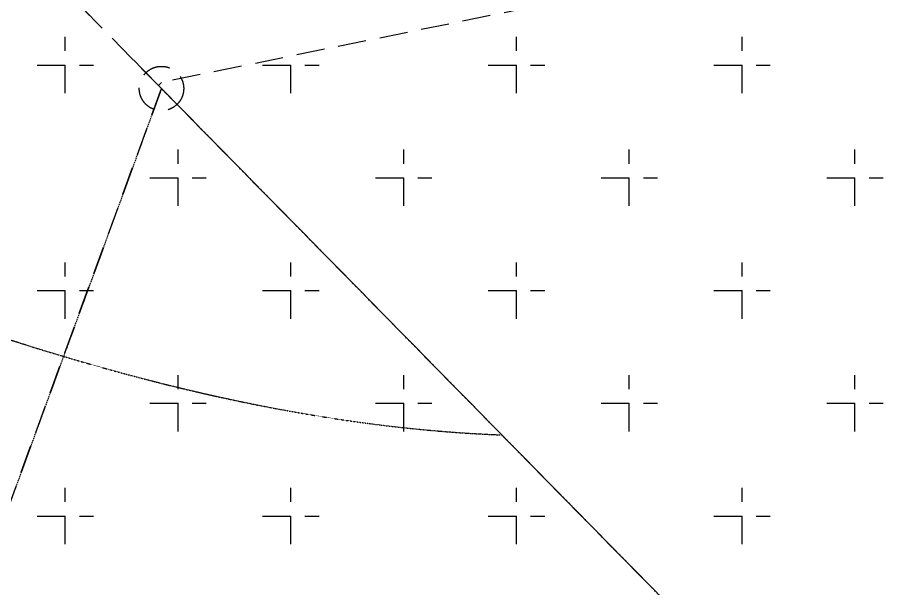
# Model space of a CAD drawing. Header units: millimetres. Extents: x 832728086 to 834530684, y 817551485 to 818349469.
# Drawn here: x 834397185 to 834417102, y 817891073 to 817903927 of the extents above; entities that cross this region are included whole.
import ezdxf

# ---------------------------------------------------------------- set-up
doc = ezdxf.new("R2010")
doc.units = ezdxf.units.MM
doc.header["$LTSCALE"] = 100
doc.linetypes.add('Hidden', pattern=[9.525, 6.35, -3.175])
doc.layers.add('+C-160', color=160, linetype='Hidden')
doc.layers.add('000-Tactile-l', color=8, linetype='Continuous')

# ---------------------------------------------------------------- blocks, each defined once
blk = doc.blocks.new('tactile')
at = {"layer": '000-Tactile-l', "ltscale": 5e-05}
for radius, end in [(141.57, 266.91007), (141.745, 266.91043), (141.92, 266.9108)]:
    blk.add_arc((834407.75, 818024.095), radius, 239.21944, end, dxfattribs=at)
blk = doc.blocks.new('A$C062A3D83')
at = {"layer": '+C-160'}
for p, q in [((121825, -93684), (77092, -102792)), ((77089, -102929), (73852, -99633)), ((74922, -103035), (74922, -101765)), ((85082, -103035), (85082, -101765)), ((90162, -103035), (90162, -101765)), ((80002, -103035), (80002, -102200)), ((74287, -102400), (75557, -102400)), ((79367, -102400), (80637, -102400)), ((84447, -102400), (85717, -102400)), ((89527, -102400), (90797, -102400)), ((77089, -102929), (70334, -121410)), ((70334, -121410), (77089, -102929)), ((77092, -102792), (77022, -102861)), ((77022, -102861), (92578, -118701)), ((92578, -118701), (77089, -102929)), ((77462, -105575), (77462, -104305)), ((82542, -105575), (82542, -104305)), ((87622, -105575), (87622, -104305)), ((92702, -105575), (92702, -104305)), ((76827, -104940), (78097, -104940)), ((81907, -104940), (83177, -104940)), ((86987, -104940), (88257, -104940)), ((92067, -104940), (93337, -104940)), ((74922, -108115), (74922, -106845)), ((80002, -108115), (80002, -106845)), ((85082, -108115), (85082, -106845)), ((90162, -108115), (90162, -106845)), ((74287, -107480), (75425, -107480)), ((75425, -107480), (75557, -107480)), ((79367, -107480), (80637, -107480)), ((84447, -107480), (85717, -107480)), ((89527, -107480), (90797, -107480)), ((77462, -110655), (77462, -109385)), ((82542, -110655), (82542, -109385)), ((87622, -110655), (87622, -109385)), ((92702, -110655), (92702, -109385)), ((76827, -110020), (78097, -110020)), ((81907, -110020), (83177, -110020)), ((86987, -110020), (88257, -110020)), ((92067, -110020), (93337, -110020)), ((74922, -113195), (74922, -111925)), ((80002, -113195), (80002, -111925)), ((85082, -113195), (85082, -111925)), ((90162, -113195), (90162, -111925)), ((74287, -112560), (75557, -112560)), ((79367, -112560), (80637, -112560)), ((84447, -112560), (85717, -112560)), ((89527, -112560), (90797, -112560))]:
    blk.add_line(p, q, dxfattribs=at)
blk.add_circle((77089, -102929), 500, dxfattribs=at)
for radius in [142400, 142550]:
    blk.add_arc((84417, 18835), radius, 239.21944, 267.3345, dxfattribs=at)
at = {"layer": '+C-160', "ltscale": 0.01}
for radius in [142550, 142850]:
    blk.add_arc((84417, 18835), radius, 239.21944, 267.3345, dxfattribs=at)
at = {"layer": '+C-160'}
blk.add_ellipse((39803, -81806), major_axis=(-26218, 28101), ratio=1, start_param=3.029199, end_param=3.479321, dxfattribs=at)
at = {"layer": '+C-160', "ltscale": 4}
blk.add_open_spline([(60391, -85926), (83313, -109267), (106235, -132607)], degree=2, dxfattribs=at)
at = {"layer": '+C-160', "ltscale": 5e-05}
for points, knots in [([(45145, -90481), (46601, -91889), (51228, -96826), (58278, -101918), (68092, -106858), (78050, -110471), (84718, -110730)], [0, 0, 0, 0, 5.902231, 12.777392, 24.849701, 53.453963, 53.453963, 53.453963, 53.453963]), ([(45203, -94793), (46028, -97337), (47725, -102572), (56110, -110719), (68780, -117289), (82431, -115266), (89458, -115416)], [0, 0, 0, 0, 8.048365, 16.561945, 33.98556, 56.407378, 56.407378, 56.407378, 56.407378])]:
    blk.add_open_spline(points, degree=3, knots=knots, dxfattribs=at)
at = {"layer": '+C-160', "ltscale": 0.05}
for points in [[(77089, -102929), (70579, -120740), (64069, -138551)], [(106235, -132607), (91662, -117768), (77089, -102929)]]:
    blk.add_open_spline(points, degree=2, dxfattribs=at)

msp = doc.modelspace()

# ---------------------------------------------------------------- block references
at = {"layer": '+C-160', "ltscale": 5}
msp.add_blockref('A$C062A3D83', (834323333.3128, 818005260.0327), dxfattribs=at)
at = {"layer": '000-Tactile-l', "xscale": 1000, "yscale": 1000, "zscale": 1000}
msp.add_blockref('tactile', (-56.4905, -49.2817, -0.0703), dxfattribs=at)

doc.saveas('drawing.dxf')
